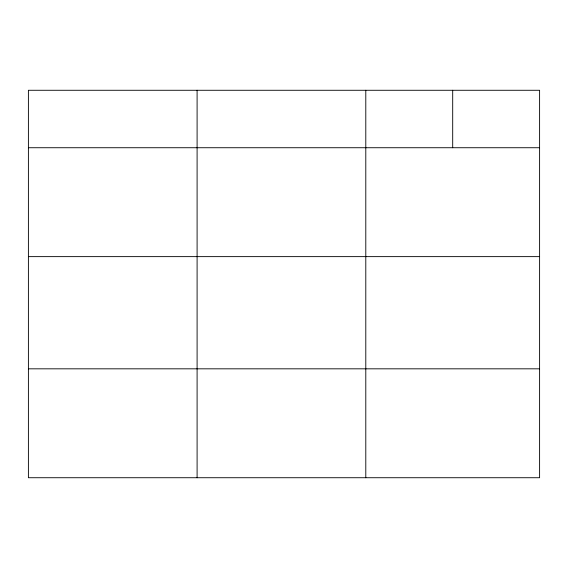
<?xml version="1.0" encoding="UTF-8"?>
<svg xmlns="http://www.w3.org/2000/svg" width="568" height="568" viewBox="0 0 568 568"><rect width="100%" height="100%" fill="white"/><g stroke="black" fill="none" stroke-linecap="round" stroke-linejoin="round"><path stroke-width="0.85" d="M539.6 256.63L539.6 90.276L28.4 90.276L28.4 477.724L539.6 477.724L539.6 256.63L28.4 256.63M28.4 147.73L539.6 147.73M28.4 368.824L539.6 368.824M452.696 90.276L452.696 147.73M365.792 90.276L365.792 477.724M197.096 90.276L197.096 477.724"/></g></svg>
